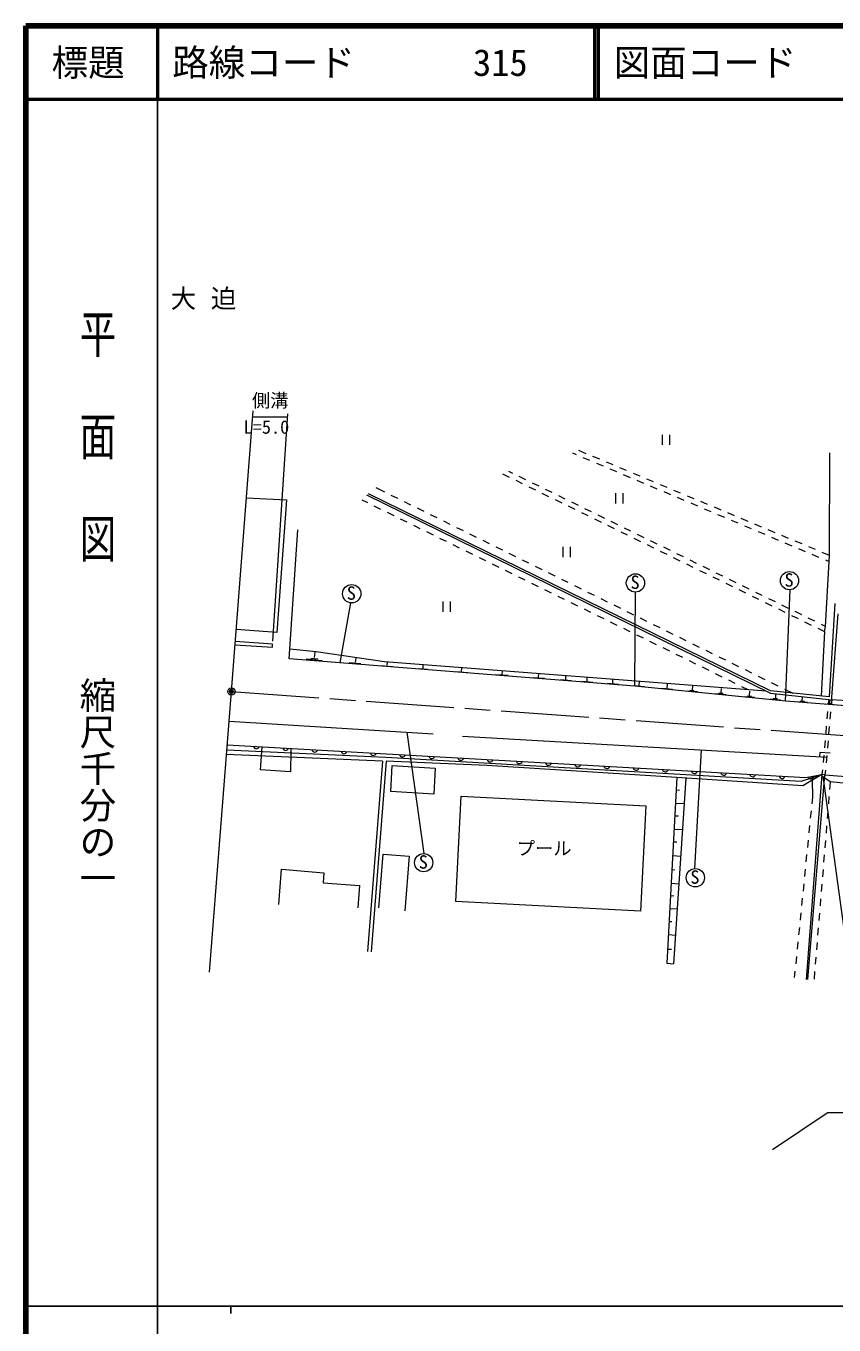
# Model space of a CAD drawing. Units: millimetres at full size, sheet at 1:1000; details may follow other scales. Extents: x 40000 to 680000, y 20000 to 380000.
# Drawn here: x 40000 to 150522, y 202409 to 380000 of the extents above; entities that cross this region are included whole.
import ezdxf
from ezdxf.enums import TextEntityAlignment as Align

# ---------------------------------------------------------------- set-up
doc = ezdxf.new("R2010")
doc.units = ezdxf.units.MM
doc.header["$LTSCALE"] = 1000
doc.header["$PDMODE"] = 32
doc.header["$PDSIZE"] = 500
doc.linetypes.add('CHAIN', pattern=[18.5, 12, -1.5, 3.5, -1.5])
for name, color, linetype, lineweight in [('M-BGD', 7, 'Continuous', 13), ('M-BMK', 2, 'CHAIN', 13), ('M-BMK-SRVR', 3, 'Continuous', 13), ('M-STR-HTXT', 7, 'Continuous', 13), ('M-TTL', 2, 'Continuous', 140), ('M-TTL-BAND', 7, 'Continuous', 25), ('M-TTL-LINE', 7, 'Continuous', 50)]:
    doc.layers.add(name, color=color, linetype=linetype, lineweight=lineweight)
doc.layers.add('M-OTRS', color=6, linetype='Continuous')
doc.layers.add('M-TTL-TXT', color=7, linetype='Continuous')
doc.styles.add('@ＭＳ ゴシック', font='')
doc.styles.add('ＭＳ ゴシック', font='')
doc.styles.get('@ＭＳ ゴシック').set_extended_font_data('@MS Gothic')
doc.styles.get('ＭＳ ゴシック').set_extended_font_data('MS Gothic')

msp = doc.modelspace()

# ---------------------------------------------------------------- linework, layer by layer
at = {"layer": 'M-BGD'}
for p, q in [((127026, 324119), (127026, 322719)), ((128076, 322719), (128076, 324119)), ((114729, 321632), (115257, 321409)), ((116623, 321531), (115625, 321948)), ((149911, 307608), (149965, 321641)), ((116178, 321020), (117099, 320630)), ((118468, 320759), (117546, 321145)), ((118020, 320241), (118941, 319851)), ((120313, 319987), (119391, 320373)), ((105162, 318789), (106085, 318337)), ((106578, 318838), (106031, 319105)), ((106983, 317897), (107881, 317457)), ((108374, 317959), (107476, 318398)), ((119862, 319462), (120783, 319072)), ((122158, 319216), (121236, 319601)), ((121704, 318683), (122625, 318293)), ((124003, 318444), (123081, 318830)), ((123546, 317904), (124467, 317514)), ((125849, 317672), (124926, 318058)), ((87874, 316885), (89016, 316323)), ((108779, 317018), (109677, 316578)), ((110171, 317079), (109272, 317519)), ((110575, 316138), (111473, 315698)), ((111967, 316200), (111069, 316640)), ((120627, 316121), (120627, 314721)), ((121677, 314721), (121677, 316121)), ((125388, 317125), (126309, 316735)), ((127694, 316900), (126771, 317286)), ((127230, 316346), (128151, 315956)), ((129539, 316129), (128616, 316515)), ((70146, 315479), (75640, 315236)), ((75640, 315236), (74322, 297105)), ((86749, 314796), (85961, 315183)), ((86556, 315893), (141815, 288809)), ((141849, 289088), (86848, 316046)), ((88545, 313914), (87647, 314355)), ((89913, 315880), (90810, 315438)), ((91707, 314996), (92604, 314554)), ((112372, 315258), (113270, 314818)), ((113763, 315321), (112865, 315761)), ((114168, 314378), (115066, 313938)), ((115560, 314442), (114662, 314881)), ((129072, 315567), (129993, 315177)), ((131384, 315357), (130461, 315743)), ((130914, 314788), (131835, 314398)), ((133229, 314585), (132306, 314971)), ((90340, 313033), (89442, 313474)), ((92135, 312151), (91238, 312592)), ((93500, 314112), (94397, 313670)), ((95294, 313227), (96191, 312785)), ((115964, 313499), (116862, 313059)), ((117356, 313563), (116458, 314002)), ((117760, 312619), (118658, 312179)), ((119153, 312684), (118254, 313123)), ((132756, 314009), (133677, 313619)), ((135074, 313814), (134152, 314199)), ((134598, 313230), (135519, 312840)), ((136919, 313042), (135997, 313428)), ((138764, 312270), (137842, 312656)), ((75996, 293476), (77193, 311103)), ((93931, 311270), (93033, 311711)), ((95726, 310389), (94828, 310829)), ((97088, 312343), (97985, 311901)), ((98882, 311459), (99779, 311017)), ((119556, 311739), (120454, 311299)), ((120949, 311804), (120051, 312244)), ((121352, 310859), (122250, 310419)), ((122745, 310925), (121847, 311365)), ((136440, 312451), (137361, 312061)), ((138282, 311672), (139203, 311283)), ((140609, 311498), (139687, 311884)), ((140124, 310893), (141045, 310504)), ((142455, 310727), (141532, 311113)), ((97521, 309507), (96624, 309948)), ((99317, 308626), (98419, 309067)), ((100676, 310574), (101573, 310132)), ((102470, 309690), (103367, 309248)), ((123148, 309979), (124046, 309540)), ((124542, 310046), (123644, 310486)), ((124944, 309100), (125842, 308660)), ((126338, 309167), (125440, 309607)), ((141966, 310114), (142887, 309725)), ((144300, 309955), (143377, 310341)), ((143808, 309335), (144730, 308946)), ((146145, 309183), (145222, 309569)), ((101112, 307745), (100214, 308185)), ((102907, 306863), (102010, 307304)), ((104264, 308806), (105161, 308364)), ((106058, 307921), (106954, 307479)), ((113429, 308790), (113429, 307390)), ((114479, 307390), (114479, 308790)), ((126740, 308220), (127639, 307780)), ((128135, 308288), (127237, 308727)), ((128537, 307340), (129435, 306900)), ((129931, 307409), (129033, 307848)), ((145651, 308556), (146572, 308167)), ((147990, 308412), (147067, 308797)), ((147493, 307777), (148414, 307388)), ((149911, 307608), (148913, 308026)), ((149340, 297910), (149911, 307608)), ((104703, 305982), (103805, 306423)), ((106498, 305101), (105600, 305541)), ((107851, 307037), (108748, 306595)), ((109645, 306153), (110542, 305711)), ((130333, 306460), (131231, 306021)), ((131728, 306530), (130829, 306969)), ((132129, 305581), (133027, 305141)), ((133524, 305650), (132626, 306090)), ((149335, 306998), (149862, 306775)), ((108293, 304219), (107396, 304660)), ((110089, 303338), (109191, 303779)), ((111439, 305268), (112336, 304826)), ((113233, 304384), (114130, 303942)), ((133925, 304701), (134823, 304261)), ((135320, 304771), (134422, 305211)), ((135721, 303821), (136619, 303381)), ((137117, 303892), (136219, 304332)), ((111884, 302457), (110986, 302897)), ((113679, 301575), (112782, 302016)), ((115027, 303500), (115924, 303058)), ((116821, 302615), (117718, 302173)), ((123267, 289741), (123368, 302611)), ((137517, 302941), (138415, 302502)), ((138913, 303013), (138015, 303452)), ((139313, 302062), (140211, 301622)), ((140710, 302134), (139811, 302573)), ((143903, 287693), (144501, 302924)), ((82961, 292926), (84450, 301135)), ((97034, 301326), (97034, 299926)), ((98084, 299926), (98084, 301326)), ((115475, 300694), (114577, 301134)), ((117270, 299812), (116372, 300253)), ((118615, 301731), (119512, 301289)), ((120408, 300847), (121305, 300405)), ((141109, 301182), (142007, 300742)), ((142506, 301255), (141608, 301694)), ((142905, 300302), (143804, 299862)), ((144302, 300375), (143404, 300815)), ((150654, 301028), (149842, 288294)), ((119065, 298931), (118168, 299372)), ((120861, 298050), (119963, 298490)), ((122202, 299962), (123099, 299520)), ((123996, 299078), (124893, 298636)), ((144702, 299422), (145600, 298983)), ((146099, 299496), (145201, 299936)), ((146498, 298543), (147396, 298103)), ((147895, 298617), (146997, 299057)), ((150218, 288256), (151103, 299642)), ((74322, 297105), (68754, 297514)), ((122656, 297168), (121758, 297609)), ((124451, 296287), (123554, 296728)), ((125790, 298194), (126687, 297752)), ((127584, 297310), (128481, 296867)), ((148294, 297663), (149217, 297211)), ((149217, 297211), (148764, 288401)), ((149340, 297910), (148793, 298178)), ((149217, 297211), (149340, 297910)), ((68591, 295412), (73727, 295064)), ((73731, 295500), (68626, 295874)), ((73727, 295064), (73731, 295500)), ((76090, 294850), (79704, 294495)), ((126247, 295406), (125349, 295846)), ((128042, 294524), (127144, 294965)), ((129378, 296425), (130275, 295983)), ((131172, 295541), (132069, 295099)), ((123267, 289741), (75996, 293476)), ((78329, 293467), (80498, 293269)), ((78980, 293576), (79900, 293488)), ((79474, 293649), (79567, 294398)), ((79704, 294495), (89022, 293124)), ((85080, 293019), (85143, 293571)), ((89022, 293124), (141234, 289094)), ((89415, 292628), (89441, 293041)), ((129837, 293643), (128940, 294084)), ((131633, 292762), (130735, 293202)), ((132966, 294657), (133863, 294214)), ((134759, 293772), (135656, 293330)), ((84186, 292978), (85814, 292848)), ((88520, 292586), (90148, 292456)), ((93659, 292163), (94928, 292069)), ((94307, 292163), (94349, 292641)), ((98783, 291741), (100371, 291634)), ((99573, 291755), (99601, 292248)), ((104199, 291359), (105953, 291231)), ((105121, 291331), (105156, 291817)), ((110124, 290963), (110145, 291411)), ((133428, 291880), (132530, 292321)), ((135223, 290999), (134326, 291440)), ((136553, 292888), (137450, 292446)), ((138347, 292004), (139244, 291561)), ((109396, 290939), (110908, 290821)), ((113108, 290646), (114620, 290528)), ((113836, 290670), (113857, 291117)), ((116025, 290415), (117536, 290297)), ((116753, 290440), (116774, 290887)), ((119535, 290138), (121046, 290020)), ((120263, 290162), (120284, 290609)), ((123159, 289848), (124578, 289718)), ((143903, 287693), (123267, 289741)), ((123879, 289827), (123923, 290378)), ((127708, 289447), (127752, 289998)), ((131160, 289265), (131204, 289815)), ((137019, 290117), (136121, 290558)), ((138705, 289290), (137916, 289677)), ((140141, 291119), (141038, 290677)), ((141935, 290235), (142832, 289793)), ((126988, 289468), (128408, 289338)), ((130415, 289128), (131834, 288998)), ((130815, 289210), (131409, 289157)), ((134345, 288738), (135764, 288608)), ((134745, 288820), (135339, 288767)), ((135090, 288875), (135134, 289425)), ((138230, 288353), (139650, 288223)), ((138630, 288434), (139225, 288381)), ((138975, 288490), (139019, 289040)), ((141794, 288021), (143214, 287891)), ((141815, 288809), (150206, 287897)), ((149842, 288294), (141849, 289088)), ((142195, 288103), (142789, 288050)), ((142540, 288158), (142584, 288708)), ((143729, 289351), (144870, 288788)), ((145888, 287722), (146491, 287677)), ((146162, 287757), (146217, 288270)), ((149798, 287941), (149738, 287278)), ((149951, 287458), (149992, 287853)), ((150206, 287897), (150146, 287234)), ((150206, 287897), (150218, 288256)), ((188304, 285084), (150206, 287897)), ((188287, 284203), (143903, 287693)), ((145451, 287653), (146876, 287545)), ((149330, 287344), (150485, 287257)), ((149649, 286282), (149559, 285286)), ((149639, 287413), (150270, 287368)), ((150057, 286238), (149967, 285242)), ((67782, 284976), (95707, 283238)), ((149469, 284290), (149379, 283294)), ((149877, 284246), (149787, 283250)), ((92093, 283463), (94401, 266868)), ((99707, 282927), (148798, 280097)), ((67477, 281045), (89242, 280043)), ((72091, 278288), (72292, 281448)), ((76222, 281015), (76175, 278043)), ((76246, 281225), (76222, 281015)), ((132363, 281045), (131440, 264799)), ((148567, 280669), (148542, 280112)), ((149983, 280568), (148567, 280669)), ((149290, 282298), (149200, 281302)), ((149698, 282254), (149608, 281258)), ((88750, 279493), (67426, 280391)), ((88750, 279493), (86693, 253456)), ((89270, 279471), (87213, 253434)), ((89242, 280043), (146013, 276767)), ((103056, 278891), (89270, 279471)), ((89888, 275340), (90092, 278892)), ((90092, 278892), (95973, 278553)), ((129041, 277271), (103056, 278891)), ((148798, 280097), (149563, 280032)), ((149110, 280306), (149020, 279310)), ((149518, 280262), (149428, 279266)), ((76175, 278043), (72091, 278288)), ((95973, 278553), (95769, 275002)), ((129041, 277271), (127674, 251857)), ((130245, 277190), (128585, 251808)), ((146267, 276110), (129041, 277271)), ((146013, 276767), (148871, 277651)), ((148871, 277651), (146267, 276110)), ((148871, 277651), (146692, 249634)), ((146949, 249657), (149279, 277607)), ((148931, 278314), (148871, 277651)), ((149279, 277607), (148871, 277651)), ((149999, 276653), (149243, 277180)), ((149339, 278270), (149279, 277607)), ((149279, 277607), (192549, 274360)), ((95769, 275002), (89888, 275340)), ((128949, 275566), (129388, 275542)), ((147614, 274564), (147579, 276887)), ((149999, 276653), (149915, 275640)), ((186076, 273063), (149999, 276653)), ((98786, 260325), (99543, 274719)), ((99543, 274719), (124795, 273390)), ((128852, 273763), (130017, 273700)), ((147525, 273677), (147614, 274564)), ((149834, 274644), (149752, 273647)), ((124795, 273390), (124037, 258996)), ((128759, 272039), (129230, 272014)), ((147325, 271687), (147425, 272682)), ((149670, 272650), (149588, 271654)), ((128661, 270214), (129785, 270154)), ((147125, 269697), (147225, 270692)), ((149506, 270657), (149425, 269660)), ((128568, 268474), (129001, 268451)), ((146925, 267707), (147025, 268702)), ((149343, 268664), (149261, 267667)), ((88267, 259442), (88847, 266780)), ((88847, 266780), (92413, 266498)), ((92413, 266498), (91823, 259030)), ((128465, 266576), (129547, 266517)), ((146725, 265717), (146825, 266712)), ((149179, 266670), (149097, 265674)), ((74576, 259899), (74962, 264708)), ((74962, 264708), (80744, 264244)), ((128363, 264680), (128756, 264659)), ((146525, 263727), (146625, 264722)), ((149016, 264677), (148934, 263680)), ((80744, 264244), (80635, 262880)), ((80635, 262880), (85627, 262479)), ((85627, 262479), (85384, 259454)), ((128172, 261119), (128598, 261096)), ((128262, 262802), (129300, 262746)), ((146326, 261737), (146425, 262732)), ((148852, 262684), (148770, 261687)), ((124037, 258996), (98786, 260325)), ((128076, 259339), (129074, 259285)), ((146126, 259747), (146226, 260742)), ((148688, 260690), (148606, 259694)), ((127982, 257587), (128334, 257568)), ((145926, 257757), (146026, 258752)), ((148525, 258697), (148443, 257701)), ((127884, 255775), (128841, 255724)), ((145726, 255767), (145826, 256762)), ((148361, 256704), (148279, 255707)), ((145526, 253777), (145626, 254772)), ((148197, 254711), (148116, 253714)), ((127778, 253798), (128312, 253769)), ((145326, 251787), (145426, 252782)), ((148034, 252717), (147952, 251721)), ((127674, 251857), (128585, 251808)), ((145137, 249904), (145226, 250792)), ((147870, 250724), (147787, 249711)), ((142098, 226408), (149598, 231408)), ((152098, 231408), (149598, 231408))]:
    msp.add_line(p, q, dxfattribs=at)
msp.add_lwpolyline([(67529, 281717), (146680, 277247), (148871, 277651)], dxfattribs=at)
for centre in [(123362, 303861), (144430, 304172), (84558, 302380), (94401, 265618), (131552, 263554)]:
    msp.add_circle(centre, 1250, dxfattribs=at)
for centre, start, end in [((71529, 281608), 193.02733, 340.50692), ((75523, 281383), 193.02733, 340.50692), ((79516, 281157), 193.02733, 340.50692), ((83510, 280932), 193.02733, 340.50692), ((87504, 280706), 193.02733, 340.50692), ((91497, 280480), 193.02733, 340.50692), ((95491, 280255), 193.02733, 340.50692), ((99485, 280029), 193.02733, 340.50692), ((103478, 279804), 193.02733, 340.50692), ((107472, 279578), 193.02733, 340.50692), ((111465, 279352), 193.02733, 340.50692), ((115459, 279127), 193.02733, 340.50692), ((119453, 278901), 193.02733, 340.50692), ((123446, 278676), 193.02733, 340.50692), ((127440, 278450), 193.02733, 340.50692), ((131434, 278225), 193.02733, 340.50692), ((135427, 277999), 193.02733, 340.50692), ((139421, 277773), 193.02733, 340.50692), ((143415, 277548), 193.02733, 340.50692), ((147370, 277493), 206.72557, 354.20516)]:
    msp.add_arc(centre, 417, start, end, dxfattribs=at)
at = {"layer": 'M-BMK'}
msp.add_line((68095, 289021), (167450, 281871), dxfattribs=at)
at = {"layer": 'M-BMK-SRVR'}
for p, q in [((68095, 289021), (71071, 327406)), ((65119, 250636), (68095, 289021))]:
    msp.add_line(p, q, dxfattribs=at)
msp.add_circle((68095, 289021), 500, dxfattribs=at)
msp.add_point((68095, 289021), dxfattribs=at)
at = {"layer": 'M-OTRS'}
msp.add_point((68095, 289021), dxfattribs=at)
at = {"layer": 'M-STR-HTXT'}
for p, q in [((73786, 295913), (75807, 326999)), ((71006, 326572), (75779, 326572)), ((152236, 254252), (149015, 277463))]:
    msp.add_line(p, q, dxfattribs=at)
at = {"layer": 'M-TTL'}
for p, q in [((40000, 380000), (40000, 20000)), ((680000, 380000), (40000, 380000))]:
    msp.add_line(p, q, dxfattribs=at)
at = {"layer": 'M-TTL-BAND'}
for p, q in [((58000, 370000), (58000, 20000)), ((40000, 205000), (579000, 205000)), ((68000, 205000), (68000, 204000))]:
    msp.add_line(p, q, dxfattribs=at)
at = {"layer": 'M-TTL-LINE'}
for p, q in [((58000, 380000), (58000, 370000)), ((117750, 380000), (117750, 370000)), ((118250, 380000), (118250, 370000)), ((40000, 370000), (680000, 370000))]:
    msp.add_line(p, q, dxfattribs=at)

# ---------------------------------------------------------------- texts
at = {"layer": 'M-BGD', "style": 'ＭＳ ゴシック'}
for s, p in [('S', (122683, 302488)), ('S', (143751, 302799)), ('S', (83879, 301007)), ('プール', (107124, 266111)), ('S', (93723, 264244)), ('S', (130873, 262181))]:
    msp.add_text(s, height=1833, dxfattribs=at).set_placement(p, align=Align.BOTTOM_LEFT)
at = {"layer": 'M-BGD', "insert": (59781, 341189), "char_height": 2566, "attachment_point": 7, "style": 'ＭＳ ゴシック'}
msp.add_mtext('\\T1.57;大迫', dxfattribs=at)
at = {"layer": 'M-STR-HTXT', "style": 'ＭＳ ゴシック'}
for s, p in [('側溝', (70905, 327340)), ('L=5.0', (69773, 323707))]:
    msp.add_text(s, height=1833, dxfattribs=at).set_placement(p, align=Align.BOTTOM_LEFT)
at = {"layer": 'M-TTL-BAND', "style": '@ＭＳ ゴシック', "width": 1.4}
msp.add_text('平  面  図', height=3666, rotation=270, dxfattribs=at).set_placement((49777, 306475), align=Align.MIDDLE_RIGHT)
at = {"layer": 'M-TTL-BAND', "style": '@ＭＳ ゴシック'}
msp.add_text('縮尺千分の一', height=3666, rotation=270, dxfattribs=at).set_placement((49777, 261030), align=Align.MIDDLE_RIGHT)
at = {"layer": 'M-TTL-TXT', "style": 'ＭＳ ゴシック'}
msp.add_text('標題', height=3666, dxfattribs=at).set_placement((48500, 375000), align=Align.MIDDLE_CENTER)
for s, p in [('路線コード', (60000, 375000)), ('315', (101142, 375000)), ('図面コード', (120380, 375000))]:
    msp.add_text(s, height=3666, dxfattribs=at).set_placement(p, align=Align.MIDDLE_LEFT)

doc.saveas('drawing.dxf')
